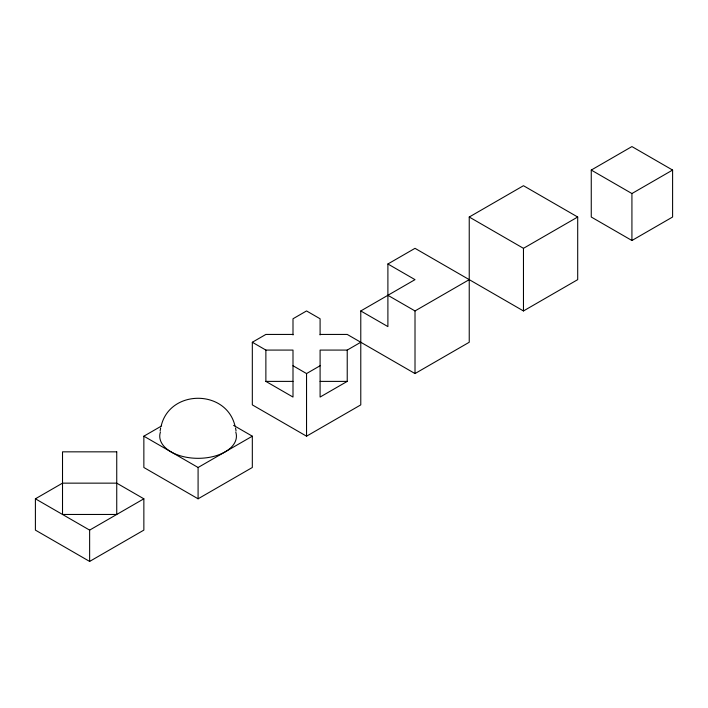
<?xml version="1.0" encoding="UTF-8"?>
<svg xmlns="http://www.w3.org/2000/svg" width="708" height="708" viewBox="0 0 708 708"><rect width="100%" height="100%" fill="white"/><g stroke="black" fill="none" stroke-linecap="round" stroke-linejoin="round"><path stroke-width="1.06" d="M160.114 430.96L160.663 427.951M161.203 425.844C169.938 389.099 226.241 389.099 234.976 425.844M360.779 310.954L387.896 326.6L387.896 263.987L415.012 279.642L360.779 310.954L360.779 404.879L306.546 436.19L252.322 404.879L252.322 342.256L265.872 334.433L292.997 334.433M387.896 263.987L415.012 248.331L523.469 310.954L577.701 279.642L577.701 217.02L523.469 185.708L469.236 217.02L469.236 342.256L415.012 373.567L347.23 334.433L320.096 334.433M591.26 170.062L631.925 146.574L672.6 170.062L672.6 217.02L631.925 240.508L591.26 217.02L591.26 170.062L631.925 193.541L672.6 170.062M35.4 498.804L62.516 483.148L116.74 483.148L143.857 498.804L143.857 530.115L89.633 561.426L35.4 530.115L35.4 498.804L89.633 530.115L143.857 498.804M233.622 425.393L252.322 436.19L252.322 467.492L198.09 498.804L143.857 467.492L143.857 436.19L161.628 425.933M292.997 365.744L306.546 373.567L320.096 365.744M347.23 350.079L347.23 381.391L320.096 397.055L320.096 350.079L347.23 350.079L360.779 342.256M387.896 295.298L415.012 310.945L469.236 279.642M469.236 217.02L523.469 248.331L577.701 217.02M143.857 436.19L198.09 467.492L252.322 436.19M265.872 350.079L292.997 350.079L292.997 397.055L265.872 381.391L265.872 350.079L252.322 342.256M265.872 381.391L292.997 381.391M320.096 381.391L347.23 381.391M235.516 427.951L236.065 430.96M631.925 193.541L631.925 240.508M523.469 248.331L523.469 310.954M415.012 310.945L415.012 373.567M320.096 334.964L320.096 318.768L306.546 310.945L292.997 318.768L292.997 334.964M306.546 373.567L306.546 436.19M198.09 467.492L198.09 498.804M89.633 530.115L89.633 561.426M235.764 432.075A38.347 22.143 0 0 1 198.09 458.324A38.347 22.143 0 0 1 160.415 432.075M116.74 451.837L62.516 451.837L62.516 514.459L116.74 514.459L116.74 451.837"/></g></svg>
